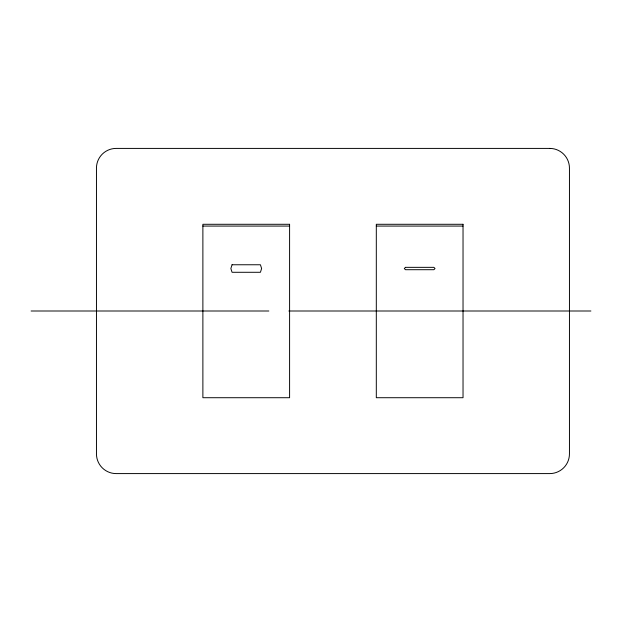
<?xml version="1.0" encoding="UTF-8"?>
<svg xmlns="http://www.w3.org/2000/svg" width="622" height="622" viewBox="0 0 622 622"><rect width="100%" height="100%" fill="white"/><g stroke="black" fill="none" stroke-linecap="round" stroke-linejoin="round"><path stroke-width="0.93" d="M202.881 226.074L289.595 226.074M376.31 226.074L463.032 226.074M31.1 311L268.836 311M288.833 311L590.9 311M232.053 264.762L230.863 268.525L232.053 272.288L260.431 272.288L261.613 268.525L260.431 264.762L232.053 264.762M405.482 267.343L404.3 268.525L405.482 269.707L433.861 269.707L435.042 268.525L433.861 267.343L405.482 267.343M549.747 148.409L116.166 148.409A19.71 19.71 0 0 0 96.457 168.119L96.457 453.881A19.71 19.71 0 0 0 116.166 473.591L549.747 473.591A19.71 19.71 0 0 0 569.449 453.881L569.449 168.119A19.71 19.71 0 0 0 549.747 148.409M289.595 224.285L202.881 224.285L202.881 397.715L289.595 397.715L289.595 224.285M463.032 224.285L376.31 224.285L376.31 397.715L463.032 397.715L463.032 224.285"/></g></svg>
